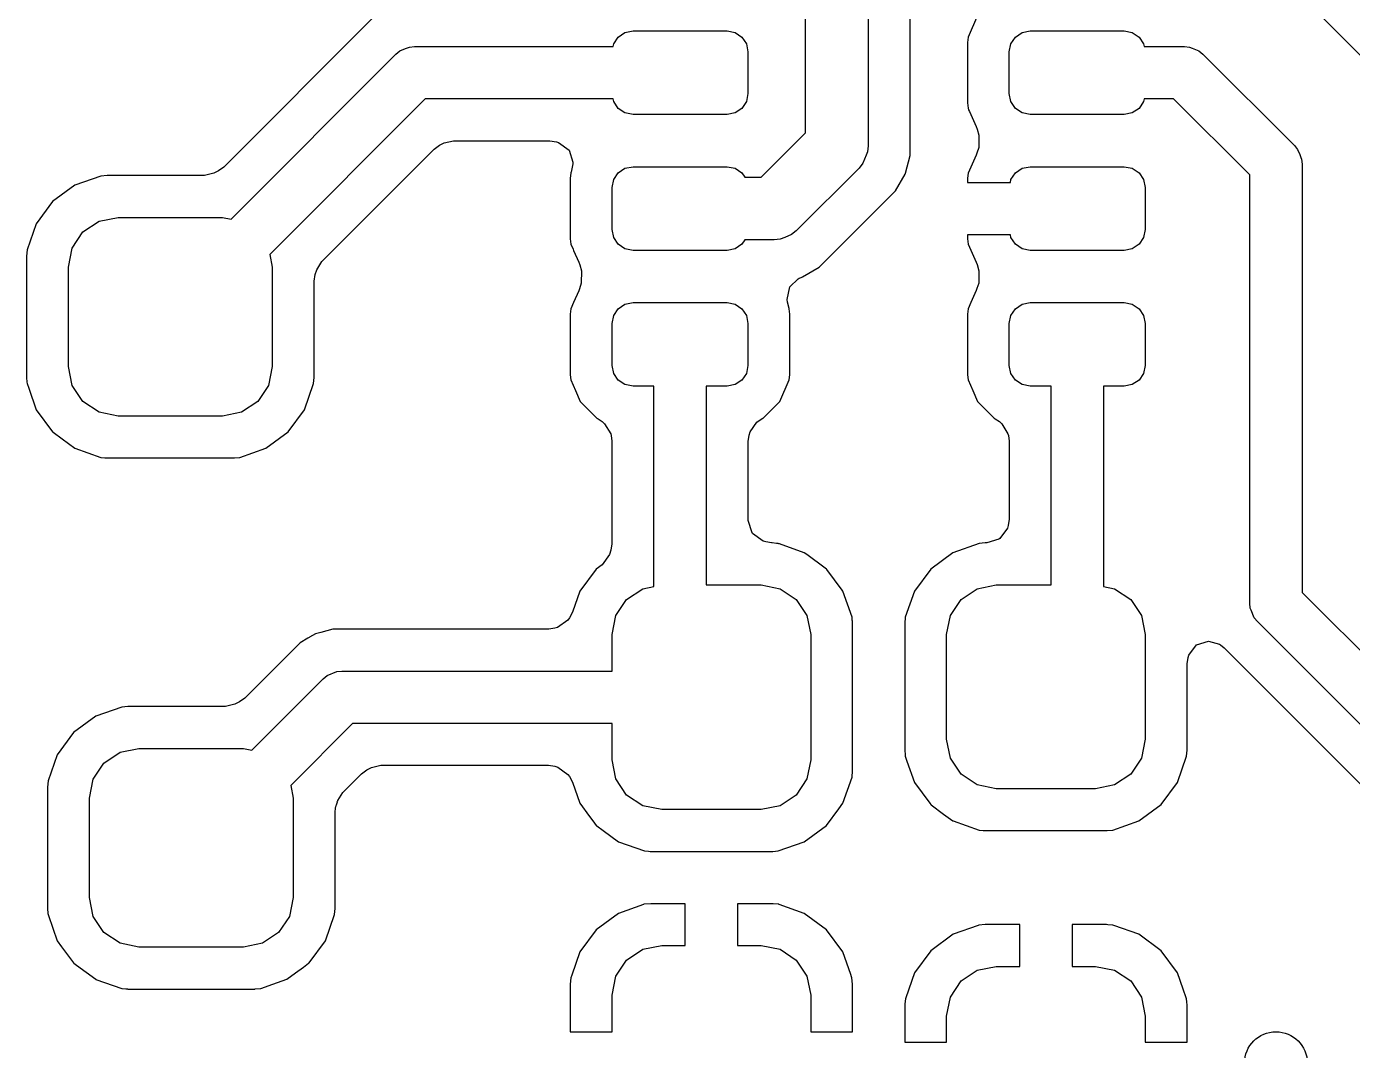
# Model space of a CAD drawing. Header units: inches. Extents: x 4.87 to 6.82, y -5.11 to -3.16.
# Drawn here: x 5.3592 to 5.6089, y -4.4149 to -4.2221 of the extents above; entities that cross this region are included whole.
import ezdxf

# ---------------------------------------------------------------- set-up
doc = ezdxf.new("R2010")
doc.units = ezdxf.units.IN
doc.header["$MEASUREMENT"] = 0
doc.layers.add('BLACK', color=250, linetype='CONTINUOUS')

msp = doc.modelspace()

# ---------------------------------------------------------------- linework, layer by layer
at = {"layer": 'BLACK', "linetype": 'CONTINUOUS'}
for p, q in [((5.51772, -4.19587), (5.51772, -4.24459)), ((5.52561, -4.2464), (5.52561, -4.19691)), ((5.50591, -4.24214), (5.50591, -4.19831)), ((5.63432, -4.25151), (5.60085, -4.21805)), ((5.42441, -4.22055), (5.39637, -4.2486)), ((5.5383, -4.22007), (5.53651, -4.22411)), ((5.46979, -4.22536), (5.47064, -4.22409)), ((5.47064, -4.22409), (5.47192, -4.22323)), ((5.47192, -4.22323), (5.47343, -4.22293)), ((5.47343, -4.22293), (5.49114, -4.22293)), ((5.49114, -4.22293), (5.49265, -4.22323)), ((5.49265, -4.22323), (5.49393, -4.22409)), ((5.49393, -4.22409), (5.49478, -4.22536)), ((5.53651, -4.22411), (5.5364, -4.2251)), ((5.54459, -4.22536), (5.54544, -4.22409)), ((5.54544, -4.22409), (5.54672, -4.22323)), ((5.54672, -4.22323), (5.54823, -4.22293)), ((5.54823, -4.22293), (5.56594, -4.22293)), ((5.56594, -4.22293), (5.56745, -4.22323)), ((5.56745, -4.22323), (5.56873, -4.22409)), ((5.56873, -4.22409), (5.56958, -4.22536)), ((5.4288, -4.22733), (5.42955, -4.22672)), ((5.42955, -4.22672), (5.43059, -4.22628)), ((5.42955, -4.22672), (5.42955, -4.22672)), ((5.43059, -4.22628), (5.43132, -4.22598)), ((5.43132, -4.22598), (5.43228, -4.22589)), ((5.43132, -4.22598), (5.43132, -4.22598)), ((5.43228, -4.22589), (5.46968, -4.22589)), ((5.46968, -4.22589), (5.46979, -4.22536)), ((5.49478, -4.22536), (5.49508, -4.22687)), ((5.49508, -4.22687), (5.49508, -4.23474)), ((5.5364, -4.2251), (5.5364, -4.2251)), ((5.5364, -4.2251), (5.5364, -4.23651)), ((5.54429, -4.22687), (5.54459, -4.22536)), ((5.54429, -4.23474), (5.54429, -4.22687)), ((5.56958, -4.22536), (5.56969, -4.22589)), ((5.56969, -4.22589), (5.57726, -4.22589)), ((5.57726, -4.22589), (5.57822, -4.22598)), ((5.57822, -4.22598), (5.57822, -4.22598)), ((5.57822, -4.22598), (5.57874, -4.2262)), ((5.57874, -4.2262), (5.58, -4.22672)), ((5.58, -4.22672), (5.58, -4.22672)), ((5.58, -4.22672), (5.58074, -4.22733)), ((5.39774, -4.25839), (5.4288, -4.22733)), ((5.58074, -4.22733), (5.59797, -4.24455)), ((5.43432, -4.23573), (5.40503, -4.26502)), ((5.46968, -4.23573), (5.43432, -4.23573)), ((5.46979, -4.23625), (5.46968, -4.23573)), ((5.47064, -4.23753), (5.46979, -4.23625)), ((5.49478, -4.23625), (5.49393, -4.23753)), ((5.49508, -4.23474), (5.49478, -4.23625)), ((5.5364, -4.23651), (5.5364, -4.23651)), ((5.5364, -4.23651), (5.53651, -4.2375)), ((5.54459, -4.23625), (5.54429, -4.23474)), ((5.54544, -4.23753), (5.54459, -4.23625)), ((5.56958, -4.23625), (5.56873, -4.23753)), ((5.56969, -4.23573), (5.56958, -4.23625)), ((5.57523, -4.23573), (5.56969, -4.23573)), ((5.58957, -4.25007), (5.57523, -4.23573)), ((5.47192, -4.23838), (5.47064, -4.23753)), ((5.47343, -4.23868), (5.47192, -4.23838)), ((5.49114, -4.23868), (5.47343, -4.23868)), ((5.49265, -4.23838), (5.49114, -4.23868)), ((5.49393, -4.23753), (5.49265, -4.23838)), ((5.53651, -4.2375), (5.53663, -4.23778)), ((5.53663, -4.23778), (5.53678, -4.23811)), ((5.53678, -4.23811), (5.53678, -4.23811)), ((5.53678, -4.23811), (5.53805, -4.24097)), ((5.54672, -4.23838), (5.54544, -4.23753)), ((5.54823, -4.23868), (5.54672, -4.23838)), ((5.56594, -4.23868), (5.54823, -4.23868)), ((5.56745, -4.23838), (5.56594, -4.23868)), ((5.56873, -4.23753), (5.56745, -4.23838)), ((5.53805, -4.24097), (5.53822, -4.24145)), ((5.53822, -4.24145), (5.53855, -4.24257)), ((5.437, -4.24448), (5.43786, -4.24405)), ((5.43786, -4.24405), (5.43963, -4.24362)), ((5.43963, -4.24362), (5.4578, -4.24362)), ((5.4578, -4.24362), (5.459, -4.24381)), ((5.459, -4.24381), (5.45943, -4.24395)), ((5.45943, -4.24395), (5.46138, -4.24537)), ((5.49755, -4.25049), (5.50591, -4.24214)), ((5.53855, -4.24257), (5.53852, -4.24488)), ((5.41484, -4.26637), (5.43601, -4.2452)), ((5.43601, -4.2452), (5.437, -4.24448)), ((5.46138, -4.24537), (5.46212, -4.24766)), ((5.51736, -4.24632), (5.51672, -4.24787)), ((5.5176, -4.24574), (5.51736, -4.24632)), ((5.51772, -4.24459), (5.5176, -4.24574)), ((5.52472, -4.24972), (5.52561, -4.2464)), ((5.53803, -4.24632), (5.53653, -4.24971)), ((5.53817, -4.24595), (5.53803, -4.24632)), ((5.53852, -4.24488), (5.53817, -4.24595)), ((5.59797, -4.24455), (5.59858, -4.2453)), ((5.59858, -4.2453), (5.59858, -4.2453)), ((5.59858, -4.2453), (5.59897, -4.24623)), ((5.59897, -4.24623), (5.59919, -4.24677)), ((5.59919, -4.24677), (5.59931, -4.24707)), ((5.39538, -4.24932), (5.39453, -4.24975)), ((5.39637, -4.2486), (5.39538, -4.24932)), ((5.46212, -4.24795), (5.46179, -4.24953)), ((5.46212, -4.24766), (5.46212, -4.24795)), ((5.47064, -4.24968), (5.47192, -4.24882)), ((5.47192, -4.24882), (5.47343, -4.24852)), ((5.47343, -4.24852), (5.49114, -4.24852)), ((5.49114, -4.24852), (5.49265, -4.24882)), ((5.49265, -4.24882), (5.49393, -4.24968)), ((5.51599, -4.24876), (5.50418, -4.26057)), ((5.51672, -4.24787), (5.51599, -4.24876)), ((5.54544, -4.24968), (5.54672, -4.24882)), ((5.54672, -4.24882), (5.54823, -4.24852)), ((5.54823, -4.24852), (5.56594, -4.24852)), ((5.56594, -4.24852), (5.56745, -4.24882)), ((5.56745, -4.24882), (5.56873, -4.24968)), ((5.59931, -4.24707), (5.59941, -4.24803)), ((5.59941, -4.24803), (5.59941, -4.32867)), ((5.37323, -4.25029), (5.36833, -4.252)), ((5.3744, -4.25018), (5.37323, -4.25029)), ((5.37323, -4.25029), (5.37323, -4.25029)), ((5.37323, -4.25029), (5.37323, -4.25029)), ((5.39276, -4.25018), (5.3744, -4.25018)), ((5.39453, -4.24975), (5.39276, -4.25018)), ((5.46171, -4.24971), (5.46159, -4.25069)), ((5.46159, -4.25069), (5.46159, -4.25069)), ((5.46159, -4.25069), (5.46159, -4.2621)), ((5.46174, -4.24963), (5.46171, -4.2497)), ((5.46171, -4.2497), (5.46171, -4.24971)), ((5.46179, -4.24953), (5.46174, -4.24963)), ((5.46174, -4.24963), (5.46174, -4.24963)), ((5.46949, -4.25246), (5.46979, -4.25095)), ((5.46979, -4.25095), (5.47064, -4.24968)), ((5.49393, -4.24968), (5.49447, -4.25049)), ((5.49447, -4.25049), (5.49755, -4.25049)), ((5.52285, -4.25306), (5.52467, -4.24991)), ((5.52467, -4.24991), (5.52472, -4.24972)), ((5.53653, -4.24971), (5.53642, -4.2507)), ((5.53642, -4.2507), (5.53642, -4.2507)), ((5.53642, -4.2507), (5.53642, -4.25148)), ((5.53642, -4.25148), (5.53642, -4.25148)), ((5.53642, -4.25148), (5.54449, -4.25148)), ((5.53653, -4.24971), (5.53653, -4.24971)), ((5.54449, -4.25148), (5.54459, -4.25095)), ((5.54459, -4.25095), (5.54544, -4.24968)), ((5.56873, -4.24968), (5.56958, -4.25095)), ((5.56958, -4.25095), (5.56988, -4.25246)), ((5.58957, -4.33071), (5.58957, -4.25007)), ((5.36833, -4.252), (5.36415, -4.25509)), ((5.46949, -4.26033), (5.46949, -4.25246)), ((5.50847, -4.26744), (5.52285, -4.25306)), ((5.56988, -4.25246), (5.56988, -4.26033)), ((5.36414, -4.25509), (5.36106, -4.25927)), ((5.36415, -4.25509), (5.36414, -4.25509)), ((5.36106, -4.25927), (5.35934, -4.26418)), ((5.36986, -4.26081), (5.3729, -4.25878)), ((5.3729, -4.25878), (5.37648, -4.25807)), ((5.37648, -4.25807), (5.39616, -4.25807)), ((5.39616, -4.25807), (5.39774, -4.25839)), ((5.36784, -4.26384), (5.36986, -4.26081)), ((5.46979, -4.26184), (5.46949, -4.26033)), ((5.47064, -4.26312), (5.46979, -4.26184)), ((5.50203, -4.26182), (5.50115, -4.26219)), ((5.50328, -4.26131), (5.50203, -4.26182)), ((5.50418, -4.26057), (5.50328, -4.26131)), ((5.54449, -4.26132), (5.53642, -4.26132)), ((5.53642, -4.26132), (5.53642, -4.26132)), ((5.53642, -4.26132), (5.53642, -4.2621)), ((5.54459, -4.26184), (5.54449, -4.26132)), ((5.54544, -4.26312), (5.54459, -4.26184)), ((5.56958, -4.26184), (5.56873, -4.26312)), ((5.56988, -4.26033), (5.56958, -4.26184)), ((5.35934, -4.26418), (5.35923, -4.26534)), ((5.35934, -4.26418), (5.35934, -4.26418)), ((5.35934, -4.26418), (5.35934, -4.26418)), ((5.36713, -4.26742), (5.36784, -4.26384)), ((5.46159, -4.2621), (5.46159, -4.2621)), ((5.46159, -4.2621), (5.46171, -4.26309)), ((5.46171, -4.26309), (5.46214, -4.26407)), ((5.46214, -4.26407), (5.46225, -4.26432)), ((5.46225, -4.26432), (5.46225, -4.26432)), ((5.46225, -4.26432), (5.46322, -4.26652)), ((5.47192, -4.26397), (5.47064, -4.26312)), ((5.47343, -4.26427), (5.47192, -4.26397)), ((5.49114, -4.26427), (5.47343, -4.26427)), ((5.49265, -4.26397), (5.49114, -4.26427)), ((5.49393, -4.26312), (5.49265, -4.26397)), ((5.49447, -4.2623), (5.49393, -4.26312)), ((5.5, -4.2623), (5.49447, -4.2623)), ((5.50115, -4.26219), (5.5, -4.2623)), ((5.53642, -4.2621), (5.53653, -4.26309)), ((5.53653, -4.26309), (5.53728, -4.26477)), ((5.54672, -4.26397), (5.54544, -4.26312)), ((5.54823, -4.26427), (5.54672, -4.26397)), ((5.56594, -4.26427), (5.54823, -4.26427)), ((5.56745, -4.26397), (5.56594, -4.26427)), ((5.56873, -4.26312), (5.56745, -4.26397)), ((5.35923, -4.26534), (5.35923, -4.2882)), ((5.40503, -4.26502), (5.40551, -4.26742)), ((5.41389, -4.26792), (5.41484, -4.26637)), ((5.46322, -4.26652), (5.4634, -4.26699)), ((5.53728, -4.26477), (5.53803, -4.26649)), ((5.53803, -4.26649), (5.53821, -4.26696)), ((5.36713, -4.28612), (5.36713, -4.26742)), ((5.40551, -4.26742), (5.40551, -4.28612)), ((5.41341, -4.27004), (5.4136, -4.26884)), ((5.4136, -4.26884), (5.41389, -4.26792)), ((5.4634, -4.26699), (5.46374, -4.26814)), ((5.46374, -4.26814), (5.4637, -4.27045)), ((5.50473, -4.26953), (5.5051, -4.26938)), ((5.50509, -4.26935), (5.50533, -4.26926)), ((5.5051, -4.26938), (5.50509, -4.26935)), ((5.50533, -4.26926), (5.50847, -4.26744)), ((5.50533, -4.26926), (5.50533, -4.26926)), ((5.50533, -4.26926), (5.50533, -4.26926)), ((5.53821, -4.26696), (5.53855, -4.26813)), ((5.53855, -4.26813), (5.53852, -4.27043)), ((5.41341, -4.2882), (5.41341, -4.27004)), ((5.46322, -4.27188), (5.46224, -4.27409)), ((5.46336, -4.27151), (5.46322, -4.27188)), ((5.4637, -4.27045), (5.46336, -4.27151)), ((5.50246, -4.27351), (5.50296, -4.27116)), ((5.50296, -4.27116), (5.50299, -4.27112)), ((5.50299, -4.27112), (5.5045, -4.26965)), ((5.5045, -4.26965), (5.50473, -4.26953)), ((5.53804, -4.27183), (5.53704, -4.27409)), ((5.53819, -4.27146), (5.53804, -4.27183)), ((5.53852, -4.27043), (5.53819, -4.27146)), ((5.46224, -4.27409), (5.46171, -4.2753)), ((5.46224, -4.27409), (5.46224, -4.27409)), ((5.47192, -4.27441), (5.47343, -4.27411)), ((5.47343, -4.27411), (5.49114, -4.27411)), ((5.49114, -4.27411), (5.49265, -4.27441)), ((5.50251, -4.27403), (5.50246, -4.27351)), ((5.50282, -4.27521), (5.50251, -4.27403)), ((5.53704, -4.27409), (5.53651, -4.2753)), ((5.53704, -4.27409), (5.53704, -4.27409)), ((5.54672, -4.27441), (5.54823, -4.27411)), ((5.54823, -4.27411), (5.56594, -4.27411)), ((5.56594, -4.27411), (5.56745, -4.27441)), ((5.46171, -4.2753), (5.46159, -4.27628)), ((5.46159, -4.27628), (5.46159, -4.27628)), ((5.46159, -4.27628), (5.46159, -4.28769)), ((5.46949, -4.27805), (5.46979, -4.27654)), ((5.46979, -4.27654), (5.47064, -4.27527)), ((5.47064, -4.27527), (5.47192, -4.27441)), ((5.49265, -4.27441), (5.49393, -4.27527)), ((5.49393, -4.27527), (5.49478, -4.27654)), ((5.49478, -4.27654), (5.49508, -4.27805)), ((5.50286, -4.2753), (5.50282, -4.27521)), ((5.50297, -4.27628), (5.50286, -4.2753)), ((5.50297, -4.28769), (5.50297, -4.27628)), ((5.53651, -4.2753), (5.5364, -4.27628)), ((5.5364, -4.27628), (5.5364, -4.27628)), ((5.5364, -4.27628), (5.5364, -4.28769)), ((5.54429, -4.27805), (5.54459, -4.27654)), ((5.54459, -4.27654), (5.54544, -4.27527)), ((5.54544, -4.27527), (5.54672, -4.27441)), ((5.56745, -4.27441), (5.56873, -4.27527)), ((5.56873, -4.27527), (5.56958, -4.27654)), ((5.56958, -4.27654), (5.56988, -4.27805)), ((5.46949, -4.28593), (5.46949, -4.27805)), ((5.49508, -4.27805), (5.49508, -4.28593)), ((5.54429, -4.28593), (5.54429, -4.27805)), ((5.56988, -4.27805), (5.56988, -4.28593)), ((5.36784, -4.2897), (5.36713, -4.28612)), ((5.40551, -4.28612), (5.4048, -4.2897)), ((5.46979, -4.28743), (5.46949, -4.28593)), ((5.49508, -4.28593), (5.49478, -4.28743)), ((5.54459, -4.28743), (5.54429, -4.28593)), ((5.56988, -4.28593), (5.56958, -4.28743)), ((5.35923, -4.2882), (5.35931, -4.28908)), ((5.35931, -4.28908), (5.35934, -4.28936)), ((5.4133, -4.28936), (5.41341, -4.2882)), ((5.46159, -4.28769), (5.46159, -4.28769)), ((5.46159, -4.28769), (5.46171, -4.28868)), ((5.46171, -4.28868), (5.4626, -4.29069)), ((5.47064, -4.28871), (5.46979, -4.28743)), ((5.47192, -4.28956), (5.47064, -4.28871)), ((5.49393, -4.28871), (5.49265, -4.28956)), ((5.49478, -4.28743), (5.49393, -4.28871)), ((5.50107, -4.29273), (5.50286, -4.28868)), ((5.50286, -4.28868), (5.50297, -4.28769)), ((5.5364, -4.28769), (5.5364, -4.28769)), ((5.5364, -4.28769), (5.53651, -4.28868)), ((5.53651, -4.28868), (5.5374, -4.29069)), ((5.54544, -4.28871), (5.54459, -4.28743)), ((5.54672, -4.28956), (5.54544, -4.28871)), ((5.56873, -4.28871), (5.56745, -4.28956)), ((5.56958, -4.28743), (5.56873, -4.28871)), ((5.35934, -4.28936), (5.35934, -4.28936)), ((5.35934, -4.28936), (5.35965, -4.29025)), ((5.35965, -4.29025), (5.36106, -4.29427)), ((5.36986, -4.29273), (5.36784, -4.2897)), ((5.4048, -4.2897), (5.40277, -4.29273)), ((5.41158, -4.29427), (5.4133, -4.28936)), ((5.4626, -4.29069), (5.4635, -4.29273)), ((5.47343, -4.28986), (5.47192, -4.28956)), ((5.47736, -4.28986), (5.47343, -4.28986)), ((5.47736, -4.32756), (5.47736, -4.28986)), ((5.49114, -4.28986), (5.4872, -4.28986)), ((5.4872, -4.28986), (5.4872, -4.32726)), ((5.49265, -4.28956), (5.49114, -4.28986)), ((5.5374, -4.29069), (5.5383, -4.29273)), ((5.54823, -4.28986), (5.54672, -4.28956)), ((5.55217, -4.28986), (5.54823, -4.28986)), ((5.55217, -4.32726), (5.55217, -4.28986)), ((5.56594, -4.28986), (5.56201, -4.28986)), ((5.56201, -4.28986), (5.56201, -4.32756)), ((5.56745, -4.28956), (5.56594, -4.28986)), ((5.36106, -4.29427), (5.36106, -4.29427)), ((5.36106, -4.29427), (5.36415, -4.29845)), ((5.3729, -4.29476), (5.36986, -4.29273)), ((5.40277, -4.29273), (5.39974, -4.29476)), ((5.40849, -4.29845), (5.41158, -4.29427)), ((5.4635, -4.29273), (5.46662, -4.29585)), ((5.49794, -4.29585), (5.50107, -4.29273)), ((5.5383, -4.29273), (5.54143, -4.29585)), ((5.37648, -4.29547), (5.3729, -4.29476)), ((5.39616, -4.29547), (5.37648, -4.29547)), ((5.39974, -4.29476), (5.39616, -4.29547)), ((5.46662, -4.29585), (5.46662, -4.29585)), ((5.46662, -4.29585), (5.46662, -4.29585)), ((5.46662, -4.29585), (5.46684, -4.296)), ((5.46684, -4.296), (5.46761, -4.2965)), ((5.46761, -4.2965), (5.46776, -4.29663)), ((5.46776, -4.29663), (5.46808, -4.29692)), ((5.49548, -4.29846), (5.49674, -4.29663)), ((5.49674, -4.29663), (5.49702, -4.29641)), ((5.49702, -4.29641), (5.49789, -4.29588)), ((5.49789, -4.29588), (5.4979, -4.29588)), ((5.4979, -4.29588), (5.49794, -4.29585)), ((5.54143, -4.29585), (5.54143, -4.29585)), ((5.54143, -4.29585), (5.54143, -4.29585)), ((5.54143, -4.29585), (5.54165, -4.296)), ((5.54165, -4.296), (5.54241, -4.2965)), ((5.54241, -4.2965), (5.54256, -4.29663)), ((5.54256, -4.29663), (5.54288, -4.29692)), ((5.36415, -4.29845), (5.36415, -4.29845)), ((5.36415, -4.29845), (5.36415, -4.29845)), ((5.36415, -4.29845), (5.36415, -4.29845)), ((5.36415, -4.29845), (5.36416, -4.29846)), ((5.36416, -4.29846), (5.36422, -4.29851)), ((5.36422, -4.29851), (5.36595, -4.29979)), ((5.40431, -4.30154), (5.40849, -4.29845)), ((5.46808, -4.29692), (5.46924, -4.29881)), ((5.46924, -4.29881), (5.46933, -4.29915)), ((5.46933, -4.29915), (5.46947, -4.30017)), ((5.4951, -4.30027), (5.49529, -4.29906)), ((5.49529, -4.29906), (5.49548, -4.29846)), ((5.54288, -4.29692), (5.54404, -4.29881)), ((5.54404, -4.29881), (5.54414, -4.29915)), ((5.54414, -4.29915), (5.54427, -4.30017)), ((5.36595, -4.29979), (5.36833, -4.30154)), ((5.36833, -4.30154), (5.36833, -4.30154)), ((5.36833, -4.30154), (5.36833, -4.30154)), ((5.36833, -4.30154), (5.36833, -4.30154)), ((5.36833, -4.30154), (5.36833, -4.30154)), ((5.36833, -4.30154), (5.36836, -4.30155)), ((5.36836, -4.30155), (5.37323, -4.30326)), ((5.3994, -4.30326), (5.40431, -4.30154)), ((5.46947, -4.30017), (5.46947, -4.31951)), ((5.4951, -4.31515), (5.4951, -4.30027)), ((5.54427, -4.30017), (5.54427, -4.31486)), ((5.37323, -4.30326), (5.37399, -4.30333)), ((5.37399, -4.30333), (5.37431, -4.30336)), ((5.37431, -4.30336), (5.37431, -4.30336)), ((5.37431, -4.30336), (5.37431, -4.30336)), ((5.37431, -4.30336), (5.37439, -4.30337)), ((5.37439, -4.30337), (5.3744, -4.30337)), ((5.3744, -4.30337), (5.3744, -4.30337)), ((5.3744, -4.30337), (5.3744, -4.30337)), ((5.3744, -4.30337), (5.39824, -4.30337)), ((5.39824, -4.30337), (5.39827, -4.30337)), ((5.39827, -4.30337), (5.39837, -4.30335)), ((5.39837, -4.30335), (5.3994, -4.30326)), ((5.49584, -4.31744), (5.4951, -4.31515)), ((5.54392, -4.31656), (5.5425, -4.31851)), ((5.54408, -4.31606), (5.54392, -4.31656)), ((5.54427, -4.31486), (5.54408, -4.31606)), ((5.49596, -4.3176), (5.49584, -4.31744)), ((5.49791, -4.31902), (5.49596, -4.3176)), ((5.49596, -4.3176), (5.49596, -4.3176)), ((5.49841, -4.31918), (5.49791, -4.31902)), ((5.49953, -4.31936), (5.49841, -4.31918)), ((5.54234, -4.31863), (5.54005, -4.31937)), ((5.5425, -4.31851), (5.54234, -4.31863)), ((5.46901, -4.32153), (5.46762, -4.32346)), ((5.46928, -4.32072), (5.46901, -4.32153)), ((5.46947, -4.31951), (5.46928, -4.32072)), ((5.49953, -4.31937), (5.49953, -4.31936)), ((5.49953, -4.31936), (5.49953, -4.31936)), ((5.49953, -4.31936), (5.49953, -4.31936)), ((5.49961, -4.31937), (5.49953, -4.31937)), ((5.49962, -4.31937), (5.49961, -4.31937)), ((5.49961, -4.31937), (5.49961, -4.31937)), ((5.50045, -4.31945), (5.49962, -4.31937)), ((5.49962, -4.31937), (5.49962, -4.31937)), ((5.49962, -4.31937), (5.49962, -4.31937)), ((5.5006, -4.31946), (5.50045, -4.31945)), ((5.50078, -4.31947), (5.5006, -4.31946)), ((5.50089, -4.31952), (5.50078, -4.31947)), ((5.50102, -4.31956), (5.50089, -4.31952)), ((5.50569, -4.3212), (5.50102, -4.31956)), ((5.50614, -4.32153), (5.50569, -4.3212)), ((5.50961, -4.32409), (5.50614, -4.32153)), ((5.53368, -4.3212), (5.5295, -4.32428)), ((5.53859, -4.31948), (5.53368, -4.3212)), ((5.53975, -4.31937), (5.53859, -4.31948)), ((5.53859, -4.31948), (5.53859, -4.31948)), ((5.53859, -4.31948), (5.53859, -4.31948)), ((5.54005, -4.31937), (5.53975, -4.31937)), ((5.46651, -4.32428), (5.46342, -4.32847)), ((5.46762, -4.32346), (5.46651, -4.32428)), ((5.46651, -4.32428), (5.46651, -4.32428)), ((5.50987, -4.32428), (5.50961, -4.32409)), ((5.50987, -4.32429), (5.50987, -4.32428)), ((5.50988, -4.32429), (5.50987, -4.32429)), ((5.50993, -4.32436), (5.50988, -4.32429)), ((5.5295, -4.32428), (5.52641, -4.32847)), ((5.5295, -4.32428), (5.5295, -4.32428)), ((5.51282, -4.32828), (5.50993, -4.32436)), ((5.46342, -4.32847), (5.46204, -4.33242)), ((5.46342, -4.32847), (5.46342, -4.32847)), ((5.47223, -4.33), (5.47526, -4.32798)), ((5.47526, -4.32798), (5.47736, -4.32756)), ((5.4872, -4.32726), (5.49754, -4.32726)), ((5.49754, -4.32726), (5.50112, -4.32798)), ((5.50112, -4.32798), (5.50415, -4.33)), ((5.51296, -4.32847), (5.51282, -4.32828)), ((5.51282, -4.32828), (5.51282, -4.32828)), ((5.51467, -4.33337), (5.51296, -4.32847)), ((5.51296, -4.32847), (5.51296, -4.32847)), ((5.51296, -4.32847), (5.51296, -4.32847)), ((5.52641, -4.32847), (5.5247, -4.33337)), ((5.53522, -4.33), (5.53825, -4.32798)), ((5.53825, -4.32798), (5.54183, -4.32726)), ((5.54183, -4.32726), (5.55217, -4.32726)), ((5.56201, -4.32756), (5.56411, -4.32798)), ((5.56411, -4.32798), (5.56714, -4.33)), ((5.59941, -4.32867), (5.64915, -4.37841)), ((5.4702, -4.33304), (5.47223, -4.33)), ((5.50415, -4.33), (5.50618, -4.33304)), ((5.53319, -4.33304), (5.53522, -4.33)), ((5.56714, -4.33), (5.56917, -4.33304)), ((5.58966, -4.33167), (5.58957, -4.33071)), ((5.58982, -4.33204), (5.58966, -4.33167)), ((5.58966, -4.33167), (5.58966, -4.33167)), ((5.46113, -4.33393), (5.45919, -4.33529)), ((5.46146, -4.33349), (5.46113, -4.33393)), ((5.46204, -4.33242), (5.46146, -4.33349)), ((5.46949, -4.33661), (5.4702, -4.33304)), ((5.50618, -4.33304), (5.50689, -4.33661)), ((5.51468, -4.33345), (5.51467, -4.33337)), ((5.51472, -4.33386), (5.51468, -4.33345)), ((5.51472, -4.33389), (5.51472, -4.33386)), ((5.51475, -4.33413), (5.51472, -4.33389)), ((5.51472, -4.33389), (5.51472, -4.33389)), ((5.51472, -4.33389), (5.51472, -4.33389)), ((5.51478, -4.33452), (5.51475, -4.33413)), ((5.5247, -4.33337), (5.52459, -4.33454)), ((5.5247, -4.33337), (5.5247, -4.33337)), ((5.5247, -4.33337), (5.5247, -4.33337)), ((5.53248, -4.33661), (5.53319, -4.33304)), ((5.56917, -4.33304), (5.56988, -4.33661)), ((5.5904, -4.33344), (5.58982, -4.33204)), ((5.59101, -4.33419), (5.5904, -4.33344)), ((5.5904, -4.33344), (5.5904, -4.33344)), ((5.64075, -4.38393), (5.59101, -4.33419)), ((5.41366, -4.33648), (5.41253, -4.33713)), ((5.41465, -4.33622), (5.41366, -4.33648)), ((5.41692, -4.33561), (5.41465, -4.33622)), ((5.42029, -4.33561), (5.41692, -4.33561)), ((5.41692, -4.33561), (5.41692, -4.33561)), ((5.42053, -4.33561), (5.42029, -4.33561)), ((5.42059, -4.33561), (5.42053, -4.33561)), ((5.45756, -4.33561), (5.42059, -4.33561)), ((5.42059, -4.33561), (5.42059, -4.33561)), ((5.45872, -4.33543), (5.45756, -4.33561)), ((5.45919, -4.33529), (5.45872, -4.33543)), ((5.46949, -4.3435), (5.46949, -4.33661)), ((5.50689, -4.33661), (5.50689, -4.36024)), ((5.51478, -4.33454), (5.51478, -4.33452)), ((5.51478, -4.36231), (5.51478, -4.33454)), ((5.51478, -4.33454), (5.51478, -4.33454)), ((5.51478, -4.33454), (5.51478, -4.33454)), ((5.52459, -4.33454), (5.52459, -4.35838)), ((5.53248, -4.3563), (5.53248, -4.33661)), ((5.56988, -4.33661), (5.56988, -4.3563)), ((5.41073, -4.33817), (5.40835, -4.34056)), ((5.41219, -4.33733), (5.41073, -4.33817)), ((5.41073, -4.33817), (5.41073, -4.33817)), ((5.4122, -4.33733), (5.41219, -4.33733)), ((5.41248, -4.33716), (5.4122, -4.33733)), ((5.4122, -4.33733), (5.4122, -4.33733)), ((5.41253, -4.33713), (5.41248, -4.33716)), ((5.41248, -4.33716), (5.41248, -4.33716)), ((5.5781, -4.34053), (5.57952, -4.33858)), ((5.57952, -4.33858), (5.58181, -4.33784)), ((5.58181, -4.33784), (5.58384, -4.33841)), ((5.58384, -4.33841), (5.58404, -4.33853)), ((5.58404, -4.33853), (5.58476, -4.3391)), ((5.58476, -4.3391), (5.60856, -4.3629)), ((5.40822, -4.34069), (5.40031, -4.3486)), ((5.40835, -4.34056), (5.40822, -4.34069)), ((5.40822, -4.34069), (5.40822, -4.34069)), ((5.40822, -4.34069), (5.40822, -4.34069)), ((5.40835, -4.34056), (5.40835, -4.34056)), ((5.40835, -4.34056), (5.40835, -4.34056)), ((5.57778, -4.34215), (5.57797, -4.34094)), ((5.57797, -4.34094), (5.5781, -4.34053)), ((5.41587, -4.34433), (5.41764, -4.3436)), ((5.41764, -4.3436), (5.4186, -4.3435)), ((5.41764, -4.3436), (5.41764, -4.3436)), ((5.4186, -4.3435), (5.46949, -4.3435)), ((5.57778, -4.35838), (5.57778, -4.34215)), ((5.40168, -4.35839), (5.41512, -4.34495)), ((5.41512, -4.34495), (5.41587, -4.34433)), ((5.40031, -4.3486), (5.39932, -4.34932)), ((5.37717, -4.35029), (5.37226, -4.352)), ((5.37834, -4.35018), (5.37717, -4.35029)), ((5.37717, -4.35029), (5.37717, -4.35029)), ((5.37717, -4.35029), (5.37717, -4.35029)), ((5.39669, -4.35018), (5.37834, -4.35018)), ((5.39846, -4.34975), (5.39669, -4.35018)), ((5.39932, -4.34932), (5.39846, -4.34975)), ((5.37226, -4.352), (5.36808, -4.35509)), ((5.42064, -4.35335), (5.40897, -4.36502)), ((5.46949, -4.35335), (5.42064, -4.35335)), ((5.46949, -4.36024), (5.46949, -4.35335)), ((5.36808, -4.35509), (5.365, -4.35927)), ((5.36808, -4.35509), (5.36808, -4.35509)), ((5.53319, -4.35988), (5.53248, -4.3563)), ((5.56988, -4.3563), (5.56917, -4.35988)), ((5.3738, -4.36081), (5.37684, -4.35878)), ((5.37684, -4.35878), (5.38041, -4.35807)), ((5.38041, -4.35807), (5.4001, -4.35807)), ((5.4001, -4.35807), (5.40168, -4.35839)), ((5.52459, -4.35838), (5.52467, -4.35927)), ((5.57767, -4.35954), (5.57778, -4.35838)), ((5.365, -4.35927), (5.36328, -4.36418)), ((5.37177, -4.36384), (5.3738, -4.36081)), ((5.42332, -4.3621), (5.42418, -4.36166)), ((5.42418, -4.36166), (5.42595, -4.36124)), ((5.42595, -4.36124), (5.45754, -4.36124)), ((5.45754, -4.36124), (5.45874, -4.36143)), ((5.45874, -4.36143), (5.45926, -4.3616)), ((5.45926, -4.3616), (5.46119, -4.36298)), ((5.4702, -4.36381), (5.46949, -4.36024)), ((5.50689, -4.36024), (5.50618, -4.36381)), ((5.52467, -4.35927), (5.5247, -4.35954)), ((5.5247, -4.35954), (5.5247, -4.35954)), ((5.5247, -4.35954), (5.52502, -4.36048)), ((5.52502, -4.36048), (5.52641, -4.36445)), ((5.53522, -4.36291), (5.53319, -4.35988)), ((5.56917, -4.35988), (5.56714, -4.36291)), ((5.57595, -4.36445), (5.57767, -4.35954)), ((5.36328, -4.36418), (5.36317, -4.36534)), ((5.36328, -4.36418), (5.36328, -4.36418)), ((5.36328, -4.36418), (5.36328, -4.36418)), ((5.37106, -4.36742), (5.37177, -4.36384)), ((5.41878, -4.36637), (5.42233, -4.36282)), ((5.42233, -4.36282), (5.42332, -4.3621)), ((5.46119, -4.36298), (5.46148, -4.36337)), ((5.46148, -4.36337), (5.46203, -4.36441)), ((5.47223, -4.36685), (5.4702, -4.36381)), ((5.50618, -4.36381), (5.50415, -4.36685)), ((5.51296, -4.36838), (5.51467, -4.36348)), ((5.51467, -4.36348), (5.51478, -4.36231)), ((5.53825, -4.36494), (5.53522, -4.36291)), ((5.56714, -4.36291), (5.56411, -4.36494)), ((5.60856, -4.3629), (5.63128, -4.38562)), ((5.36317, -4.36534), (5.36317, -4.3882)), ((5.40897, -4.36502), (5.40945, -4.36742)), ((5.41787, -4.36786), (5.41878, -4.36637)), ((5.46203, -4.36441), (5.46342, -4.36838)), ((5.52641, -4.36445), (5.52932, -4.36838)), ((5.54183, -4.36565), (5.53825, -4.36494)), ((5.56053, -4.36565), (5.54183, -4.36565)), ((5.56411, -4.36494), (5.56053, -4.36565)), ((5.57286, -4.36863), (5.57595, -4.36445)), ((5.37106, -4.38612), (5.37106, -4.36742)), ((5.40945, -4.36742), (5.40945, -4.38612)), ((5.41741, -4.36929), (5.41748, -4.36897)), ((5.41748, -4.36897), (5.41754, -4.36887)), ((5.41753, -4.36884), (5.41758, -4.36868)), ((5.41754, -4.36887), (5.41753, -4.36884)), ((5.41758, -4.36868), (5.41762, -4.3687)), ((5.41762, -4.3687), (5.41777, -4.36815)), ((5.41775, -4.36814), (5.4178, -4.368)), ((5.41776, -4.36815), (5.41775, -4.36814)), ((5.41777, -4.36815), (5.41776, -4.36815)), ((5.41776, -4.36815), (5.41776, -4.36815)), ((5.41776, -4.36815), (5.41776, -4.36815)), ((5.4178, -4.368), (5.41783, -4.36792)), ((5.41783, -4.36792), (5.41785, -4.36789)), ((5.41785, -4.36789), (5.41786, -4.36786)), ((5.41786, -4.36786), (5.41787, -4.36786)), ((5.46342, -4.36838), (5.46342, -4.36838)), ((5.46342, -4.36838), (5.46526, -4.37088)), ((5.47526, -4.36887), (5.47223, -4.36685)), ((5.47884, -4.36959), (5.47526, -4.36887)), ((5.50112, -4.36887), (5.49754, -4.36959)), ((5.50415, -4.36685), (5.50112, -4.36887)), ((5.51219, -4.36942), (5.51296, -4.36838)), ((5.52932, -4.36838), (5.5295, -4.36863)), ((5.5295, -4.36863), (5.52951, -4.36864)), ((5.52951, -4.36864), (5.52957, -4.36869)), ((5.52957, -4.36869), (5.53192, -4.37042)), ((5.56868, -4.37172), (5.57286, -4.36863)), ((5.41734, -4.37004), (5.41741, -4.36929)), ((5.41734, -4.3882), (5.41734, -4.37004)), ((5.46526, -4.37088), (5.46588, -4.37172)), ((5.46588, -4.37172), (5.46651, -4.37257)), ((5.49754, -4.36959), (5.47884, -4.36959)), ((5.50987, -4.37257), (5.51219, -4.36942)), ((5.53192, -4.37042), (5.53368, -4.37172)), ((5.53368, -4.37172), (5.53368, -4.37172)), ((5.53368, -4.37172), (5.53368, -4.37172)), ((5.53368, -4.37172), (5.53368, -4.37172)), ((5.53368, -4.37172), (5.53368, -4.37172)), ((5.53368, -4.37172), (5.53371, -4.37173)), ((5.53371, -4.37173), (5.53859, -4.37343)), ((5.56377, -4.37343), (5.56868, -4.37172)), ((5.46651, -4.37257), (5.46651, -4.37257)), ((5.46651, -4.37257), (5.46651, -4.37257)), ((5.46651, -4.37257), (5.46661, -4.37264)), ((5.46661, -4.37264), (5.46661, -4.37264)), ((5.46661, -4.37264), (5.46783, -4.37354)), ((5.46783, -4.37354), (5.47069, -4.37565)), ((5.50569, -4.37565), (5.50987, -4.37257)), ((5.50987, -4.37257), (5.50987, -4.37257)), ((5.50987, -4.37257), (5.50987, -4.37257)), ((5.53859, -4.37343), (5.53935, -4.37351)), ((5.53935, -4.37351), (5.53966, -4.37353)), ((5.53966, -4.37353), (5.53966, -4.37353)), ((5.53966, -4.37353), (5.53966, -4.37353)), ((5.53966, -4.37353), (5.53975, -4.37354)), ((5.53975, -4.37354), (5.53975, -4.37354)), ((5.53975, -4.37354), (5.53975, -4.37354)), ((5.53975, -4.37354), (5.53975, -4.37354)), ((5.53975, -4.37354), (5.56261, -4.37354)), ((5.56261, -4.37354), (5.56264, -4.37354)), ((5.56264, -4.37354), (5.56274, -4.37353)), ((5.56274, -4.37353), (5.56377, -4.37343)), ((5.47069, -4.37565), (5.47069, -4.37565)), ((5.47069, -4.37565), (5.47069, -4.37565)), ((5.47069, -4.37565), (5.47069, -4.37565)), ((5.47069, -4.37565), (5.47069, -4.37565)), ((5.47069, -4.37565), (5.47072, -4.37567)), ((5.47072, -4.37567), (5.4756, -4.37737)), ((5.50078, -4.37737), (5.50569, -4.37565)), ((5.4756, -4.37737), (5.47635, -4.37744)), ((5.47635, -4.37744), (5.47667, -4.37747)), ((5.47667, -4.37747), (5.47667, -4.37747)), ((5.47667, -4.37747), (5.47667, -4.37747)), ((5.47667, -4.37747), (5.47676, -4.37748)), ((5.47676, -4.37748), (5.47676, -4.37748)), ((5.47676, -4.37748), (5.47676, -4.37748)), ((5.47676, -4.37748), (5.47676, -4.37748)), ((5.47676, -4.37748), (5.49962, -4.37748)), ((5.49962, -4.37748), (5.49965, -4.37748)), ((5.49965, -4.37748), (5.49975, -4.37747)), ((5.49975, -4.37747), (5.50078, -4.37737)), ((5.37177, -4.3897), (5.37106, -4.38612)), ((5.40945, -4.38612), (5.40874, -4.3897)), ((5.36317, -4.3882), (5.36326, -4.38916)), ((5.36326, -4.38916), (5.36328, -4.38936)), ((5.41723, -4.38936), (5.41734, -4.3882)), ((5.4707, -4.38913), (5.46652, -4.39221)), ((5.47541, -4.38748), (5.4707, -4.38913)), ((5.47549, -4.38742), (5.47541, -4.38748)), ((5.47676, -4.3873), (5.47549, -4.38742)), ((5.48327, -4.3873), (5.47676, -4.3873)), ((5.48327, -4.39518), (5.48327, -4.3873)), ((5.48327, -4.3873), (5.48327, -4.3873)), ((5.48327, -4.3873), (5.48327, -4.3873)), ((5.49961, -4.3873), (5.49311, -4.3873)), ((5.49311, -4.3873), (5.49311, -4.3873)), ((5.49311, -4.3873), (5.49311, -4.3873)), ((5.49311, -4.3873), (5.49311, -4.39518)), ((5.49982, -4.38732), (5.49961, -4.3873)), ((5.49961, -4.3873), (5.49961, -4.3873)), ((5.50087, -4.38742), (5.49982, -4.38732)), ((5.5009, -4.38743), (5.50087, -4.38742)), ((5.50097, -4.38748), (5.5009, -4.38743)), ((5.50568, -4.38913), (5.50097, -4.38748)), ((5.50986, -4.39221), (5.50568, -4.38913)), ((5.36328, -4.38936), (5.36328, -4.38936)), ((5.36328, -4.38936), (5.36334, -4.38954)), ((5.36334, -4.38954), (5.365, -4.39427)), ((5.3738, -4.39273), (5.37177, -4.3897)), ((5.40874, -4.3897), (5.40671, -4.39273)), ((5.41552, -4.39427), (5.41723, -4.38936)), ((5.5384, -4.39142), (5.53369, -4.39306)), ((5.53856, -4.39135), (5.5384, -4.39142)), ((5.53976, -4.39124), (5.53856, -4.39135)), ((5.54626, -4.39124), (5.53976, -4.39124)), ((5.54626, -4.39911), (5.54626, -4.39124)), ((5.54626, -4.39124), (5.54626, -4.39124)), ((5.54626, -4.39124), (5.54626, -4.39124)), ((5.56261, -4.39124), (5.5561, -4.39124)), ((5.5561, -4.39124), (5.5561, -4.39124)), ((5.5561, -4.39124), (5.5561, -4.39124)), ((5.5561, -4.39124), (5.5561, -4.39911)), ((5.56282, -4.39126), (5.56261, -4.39124)), ((5.56261, -4.39124), (5.56261, -4.39124)), ((5.56381, -4.39135), (5.56282, -4.39126)), ((5.56396, -4.39142), (5.56381, -4.39135)), ((5.56867, -4.39306), (5.56396, -4.39142)), ((5.37684, -4.39476), (5.3738, -4.39273)), ((5.40671, -4.39273), (5.40368, -4.39476)), ((5.46652, -4.39221), (5.46344, -4.39639)), ((5.46652, -4.39221), (5.46652, -4.39221)), ((5.51294, -4.39639), (5.50986, -4.39221)), ((5.50986, -4.39221), (5.50986, -4.39221)), ((5.50986, -4.39221), (5.50986, -4.39221)), ((5.50986, -4.39221), (5.50986, -4.39221)), ((5.50986, -4.39221), (5.50986, -4.39221)), ((5.50986, -4.39221), (5.50986, -4.39221)), ((5.53369, -4.39306), (5.52951, -4.39615)), ((5.57285, -4.39615), (5.56867, -4.39306)), ((5.365, -4.39427), (5.36585, -4.39544)), ((5.36585, -4.39544), (5.36786, -4.39816)), ((5.38041, -4.39547), (5.37684, -4.39476)), ((5.4001, -4.39547), (5.38041, -4.39547)), ((5.40368, -4.39476), (5.4001, -4.39547)), ((5.41243, -4.39845), (5.41552, -4.39427)), ((5.46344, -4.39639), (5.46191, -4.40076)), ((5.47223, -4.39792), (5.47526, -4.39589)), ((5.47526, -4.39589), (5.47884, -4.39518)), ((5.47884, -4.39518), (5.48327, -4.39518)), ((5.49311, -4.39518), (5.49754, -4.39518)), ((5.49754, -4.39518), (5.50112, -4.39589)), ((5.50112, -4.39589), (5.50415, -4.39792)), ((5.51442, -4.40062), (5.51294, -4.39639)), ((5.51294, -4.39639), (5.51294, -4.39639)), ((5.52951, -4.39615), (5.52643, -4.40033)), ((5.52951, -4.39615), (5.52951, -4.39615)), ((5.57593, -4.40032), (5.57285, -4.39615)), ((5.57285, -4.39615), (5.57285, -4.39615)), ((5.57285, -4.39615), (5.57285, -4.39615)), ((5.57285, -4.39615), (5.57285, -4.39615)), ((5.57285, -4.39615), (5.57285, -4.39615)), ((5.57285, -4.39615), (5.57285, -4.39615)), ((5.36786, -4.39816), (5.36808, -4.39845)), ((5.36808, -4.39845), (5.36808, -4.39845)), ((5.36808, -4.39845), (5.36808, -4.39845)), ((5.36808, -4.39845), (5.36816, -4.39851)), ((5.36816, -4.39851), (5.36816, -4.39851)), ((5.36816, -4.39851), (5.36866, -4.39888)), ((5.36866, -4.39888), (5.37226, -4.40154)), ((5.41138, -4.39923), (5.41235, -4.39851)), ((5.41235, -4.39851), (5.41243, -4.39845)), ((5.4702, -4.40095), (5.47223, -4.39792)), ((5.50415, -4.39792), (5.50618, -4.40095)), ((5.53825, -4.39983), (5.54183, -4.39911)), ((5.54183, -4.39911), (5.54626, -4.39911)), ((5.5561, -4.39911), (5.56053, -4.39911)), ((5.56053, -4.39911), (5.56411, -4.39983)), ((5.37226, -4.40154), (5.37226, -4.40154)), ((5.37226, -4.40154), (5.37226, -4.40154)), ((5.37226, -4.40154), (5.37226, -4.40154)), ((5.37226, -4.40154), (5.37227, -4.40154)), ((5.37227, -4.40154), (5.3723, -4.40155)), ((5.3723, -4.40155), (5.37717, -4.40326)), ((5.40564, -4.40245), (5.40825, -4.40154)), ((5.40825, -4.40154), (5.4099, -4.40032)), ((5.4099, -4.40032), (5.41138, -4.39923)), ((5.46172, -4.40129), (5.46161, -4.40245)), ((5.46191, -4.40076), (5.46172, -4.40129)), ((5.46172, -4.40129), (5.46172, -4.40129)), ((5.46191, -4.40076), (5.46191, -4.40076)), ((5.46949, -4.40453), (5.4702, -4.40095)), ((5.50618, -4.40095), (5.50689, -4.40453)), ((5.51459, -4.4011), (5.51442, -4.40062)), ((5.51465, -4.40125), (5.51459, -4.4011)), ((5.51476, -4.40245), (5.51465, -4.40125)), ((5.52643, -4.40033), (5.52478, -4.40504)), ((5.53522, -4.40185), (5.53825, -4.39983)), ((5.56411, -4.39983), (5.56714, -4.40185)), ((5.57593, -4.40033), (5.57593, -4.40032)), ((5.577, -4.40337), (5.57593, -4.40033)), ((5.37717, -4.40326), (5.37793, -4.40333)), ((5.37793, -4.40333), (5.37824, -4.40336)), ((5.37824, -4.40336), (5.37824, -4.40336)), ((5.37824, -4.40336), (5.37825, -4.40336)), ((5.37825, -4.40336), (5.37833, -4.40337)), ((5.37833, -4.40337), (5.37834, -4.40337)), ((5.37834, -4.40337), (5.37834, -4.40337)), ((5.37834, -4.40337), (5.37834, -4.40337)), ((5.37834, -4.40337), (5.40218, -4.40337)), ((5.40218, -4.40337), (5.40221, -4.40337)), ((5.40221, -4.40337), (5.40231, -4.40335)), ((5.40231, -4.40335), (5.40334, -4.40326)), ((5.40334, -4.40326), (5.40564, -4.40245)), ((5.46161, -4.40245), (5.46161, -4.41142)), ((5.51476, -4.40639), (5.51476, -4.40245)), ((5.51476, -4.40245), (5.51476, -4.40245)), ((5.51476, -4.40245), (5.51476, -4.40245)), ((5.53319, -4.40489), (5.53522, -4.40185)), ((5.56714, -4.40185), (5.56917, -4.40489)), ((5.57758, -4.40504), (5.577, -4.40337)), ((5.46949, -4.41142), (5.46949, -4.40453)), ((5.50689, -4.40453), (5.50689, -4.41142)), ((5.51476, -4.41142), (5.51476, -4.40639)), ((5.52462, -4.40619), (5.52461, -4.40639)), ((5.52461, -4.40639), (5.52461, -4.41339)), ((5.52472, -4.40519), (5.52462, -4.40619)), ((5.52478, -4.40504), (5.52472, -4.40519)), ((5.53248, -4.40846), (5.53319, -4.40489)), ((5.56917, -4.40489), (5.56988, -4.40846)), ((5.57764, -4.40519), (5.57758, -4.40504)), ((5.57765, -4.40523), (5.57764, -4.40519)), ((5.5777, -4.4058), (5.57765, -4.40523)), ((5.57776, -4.40639), (5.5777, -4.4058)), ((5.57776, -4.41339), (5.57776, -4.40639)), ((5.57776, -4.40639), (5.57776, -4.40639)), ((5.57776, -4.40639), (5.57776, -4.40639)), ((5.53248, -4.41339), (5.53248, -4.40846)), ((5.56988, -4.40846), (5.56988, -4.41339)), ((5.46161, -4.41142), (5.46161, -4.41142)), ((5.46161, -4.41142), (5.46949, -4.41142)), ((5.50689, -4.41142), (5.51476, -4.41142)), ((5.51476, -4.41142), (5.51476, -4.41142)), ((5.51476, -4.41142), (5.51476, -4.41142)), ((5.52461, -4.41339), (5.52461, -4.41339)), ((5.52461, -4.41339), (5.53248, -4.41339)), ((5.56988, -4.41339), (5.57776, -4.41339)), ((5.57776, -4.41339), (5.57776, -4.41339)), ((5.57776, -4.41339), (5.57776, -4.41339))]:
    msp.add_line(p, q, dxfattribs=at)
at = {"layer": 'BLACK'}
msp.add_circle((5.59449, -4.41732), 0.00591, dxfattribs=at)
at = {"layer": 'WHITE'}
msp.add_circle((5.59449, -4.41732), 0.00591, dxfattribs=at)

doc.saveas('drawing.dxf')
